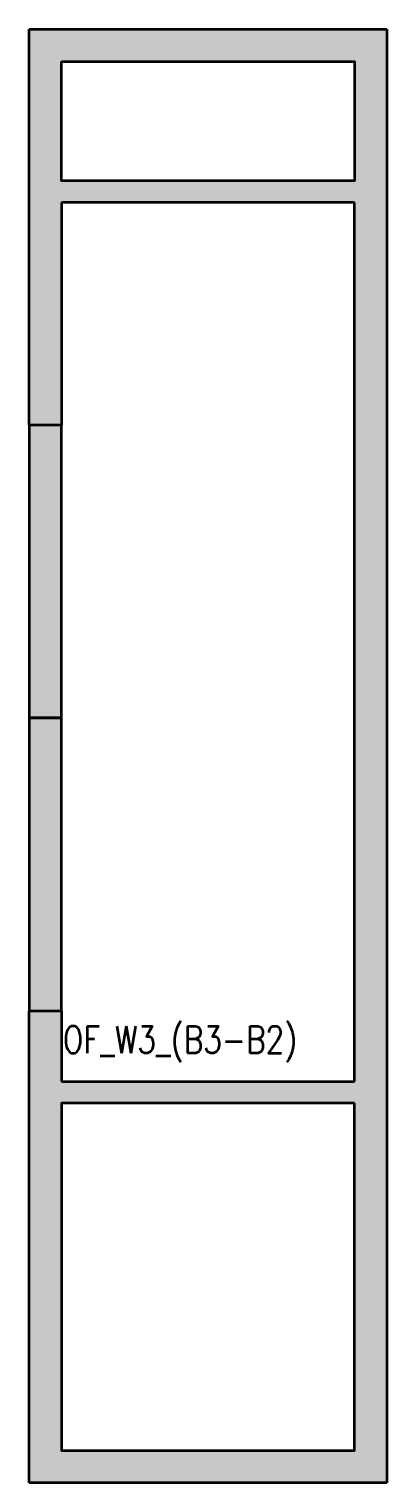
# Model space of a CAD drawing. Header units: millimetres. Extents: x 30450 to 679265, y -299204 to 155552.
# Drawn here: x 78916 to 82216, y 142152 to 155552 of the extents above; entities that cross this region are included whole.
import ezdxf

# ---------------------------------------------------------------- set-up
doc = ezdxf.new("R2010")
doc.units = ezdxf.units.MM
doc.layers.get('Defpoints').update_dxf_attribs({"color": 151, "lineweight": 9})
doc.layers.add('OF_Core wall_3(1.5F)$0$NDC_S_HATCH COLUMN AND WALL', color=251, linetype='Continuous', lineweight=13)
doc.layers.add('OF_Core wall_3(1.5F)$0$NDC_S_WALL', color=6, linetype='Continuous', lineweight=35)
doc.styles.add('OF_Core wall_3(1.5F)$0$NDC_BAR 2', font='romans.shx', dxfattribs={"width": 0.8})

msp = doc.modelspace()

# ---------------------------------------------------------------- hatches: boundary and pattern name
at = {"layer": 'OF_Core wall_3(1.5F)$0$NDC_S_HATCH COLUMN AND WALL', "ltscale": 200}
h = msp.add_hatch(color=256, dxfattribs=at)
h.dxf.hatch_style = 1
h.paths.add_polyline_path([(78916, 155552), (78916, 151902), (79216, 151902), (79216, 153952), (81916, 153952), (81916, 145852), (79216, 145852), (79216, 146502), (78916, 146502), (78916, 142152), (82216, 142152), (82216, 155552)])
h.paths.add_polyline_path([(81916, 155252), (81916, 154152), (79216, 154152), (79216, 155252)], flags=16)
h.paths.add_polyline_path([(81916, 145652), (81916, 142452), (79216, 142452), (79216, 145652)], flags=16)
h.paths.add_polyline_path([(78916, 146502), (79216, 146502), (79216, 149202), (78916, 149202)], flags=17)
h.paths.add_polyline_path([(79216, 151902), (78916, 151902), (78916, 149202), (79216, 149202)], flags=17)

# ---------------------------------------------------------------- linework, layer by layer
at = {"layer": 'OF_Core wall_3(1.5F)$0$NDC_S_WALL'}
for p, q in [((78916, 151902), (78916, 155552)), ((78916, 155552), (82216, 155552)), ((82216, 155552), (82216, 142152)), ((81916, 153952), (79216, 153952)), ((79216, 153952), (79216, 151902)), ((81916, 145852), (81916, 153952)), ((79216, 151902), (78916, 151902)), ((78916, 146502), (79216, 146502)), ((78916, 142152), (78916, 146502)), ((79216, 146502), (79216, 145852)), ((79216, 145852), (81916, 145852)), ((82216, 142152), (78916, 142152))]:
    msp.add_line(p, q, dxfattribs=at)
for points in [[(79216, 155252), (81916, 155252), (81916, 154152), (79216, 154152)], [(78916, 151902), (78916, 149202), (79216, 149202), (79216, 151902)], [(78916, 149202), (78916, 146502), (79216, 146502), (79216, 149202)], [(81916, 145652), (79216, 145652), (79216, 142452), (81916, 142452)]]:
    msp.add_lwpolyline(points, close=True, dxfattribs=at)

# ---------------------------------------------------------------- texts
at = {"layer": 'Defpoints', "style": 'OF_Core wall_3(1.5F)$0$NDC_BAR 2', "width": 0.8}
msp.add_text('OF_W3_(B3-B2)', height=250, dxfattribs=at).set_placement((79228, 146113))

doc.saveas('drawing.dxf')
